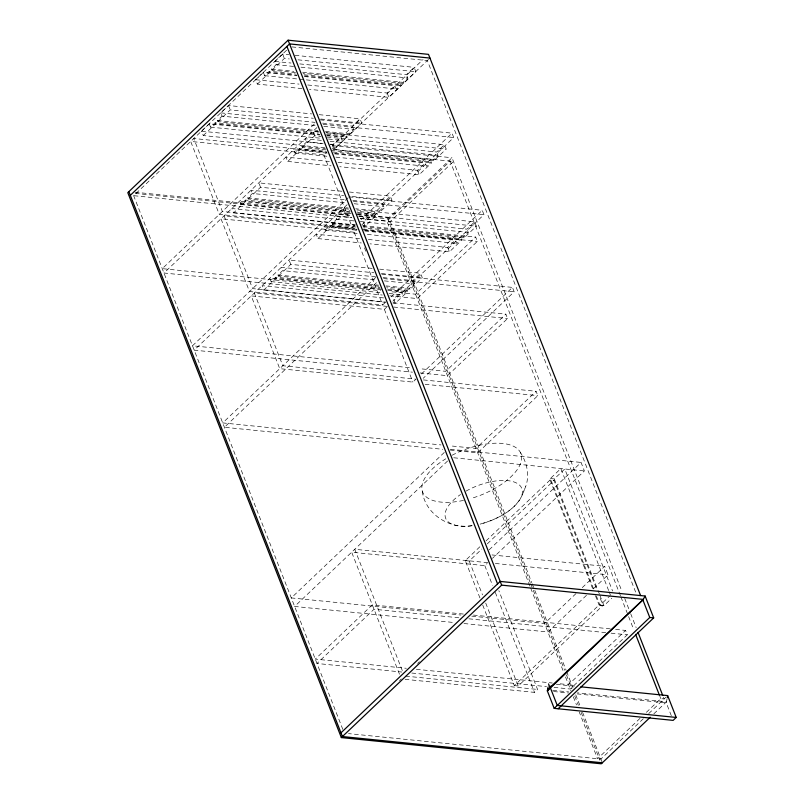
<?xml version="1.0" encoding="UTF-8"?>
<svg xmlns="http://www.w3.org/2000/svg" width="804" height="804" viewBox="0 0 804 804"><rect width="100%" height="100%" fill="white"/><g stroke="black" fill="none" stroke-linecap="round" stroke-linejoin="round"><path stroke-width="0.6" stroke-dasharray="4.02 3.01" d="M547.936 687.732L548.71 683.591L551.182 683.842M671.31 715.711L666.285 702.887L667.199 698.023M524.62 489.123C530.188 477.214 527.504 463.315 520.489 452.622M480.772 523.957C498.249 518.902 517.756 509.535 523.876 490.983M522.962 493.324L525.605 486.601M286.636 50.19L133.655 195.673L342.926 729.67M324.846 147.815L203.261 135.554L201.543 131.183L209.251 123.846L319.67 134.992M315.148 125.514L222.105 116.138L220.819 112.861L228.527 105.525L311.65 113.907M302.033 88.601L257.37 84.098L255.652 79.727L263.36 72.4L296.857 75.777M293.581 66.43L276.204 64.682L274.918 61.405L282.626 54.079L288.837 54.702M209.251 123.846L210.537 127.132L215.16 122.731L318.133 133.112M318.394 131.755L217.904 121.625L217.472 120.53L222.105 116.138M263.36 72.4L264.647 75.676L269.27 71.285L295.319 73.908M295.581 72.551L272.013 70.169L271.581 69.084L276.204 64.682M203.261 135.554L215.593 123.826L319.811 134.338M217.904 121.625L230.235 109.897L313.359 118.278M257.37 84.098L269.702 72.37L296.988 75.124M272.013 70.169L284.345 58.451L289.309 58.943M314.334 124.027L162.257 268.647L380.593 290.666M316.957 127.534L163.966 273.018L382.302 295.038M349.981 212.336L239.572 201.201L240.848 204.477L245.481 200.075L349.69 210.588M348.705 209.11L248.215 198.97L247.793 197.884L252.416 193.483L345.459 202.869M327.168 153.132L293.671 149.745L294.957 153.021L299.58 148.629L325.64 151.252M325.891 149.896L302.324 147.524L301.892 146.428L306.515 142.037L323.891 143.785M354.112 220.919L231.864 208.527L233.572 212.899L245.903 201.171L350.122 211.683M248.215 198.97L260.546 187.242L343.67 195.633M329.389 161.453L285.963 157.082L287.681 161.443L300.013 149.725L326.062 152.348M302.324 147.524L314.655 135.796L320.856 136.419M330.575 144.197L333.057 144.449L340.765 137.112L342.052 140.388L346.675 135.997L347.097 137.092L334.765 148.81L332.283 148.559M322.545 123.123L352.323 126.117L360.031 118.791L361.75 123.163L349.408 134.891L325.841 132.509M307.761 84.983L387.166 92.993L394.875 85.666L396.151 88.942L400.774 84.541L401.206 85.636L388.875 97.364L309.47 89.355M299.731 63.908L406.432 74.671L414.14 67.345L415.849 71.707L403.518 83.435L303.028 73.305M360.272 218.527L390.262 221.552L453.466 161.453L333.931 149.393L332.474 145.685L423.075 59.526M354.745 225.643L352.433 227.844L219.291 214.417L190.689 141.434L323.841 154.86L326.916 151.936L193.774 138.499L222.366 211.482L355.519 224.909M325.409 131.414L348.986 133.796L353.609 129.394L352.323 126.117M302.595 72.209L403.095 82.35L407.718 77.948L406.432 74.671M333.931 149.393L429.085 58.903M348.182 197.714L192.478 345.78L410.824 367.8M347.177 204.668L194.196 350.152L412.532 372.172M381.458 289.591L269.792 278.325L271.079 281.611L275.702 277.209L379.92 287.721M378.935 286.234L278.445 276.104L278.013 275.008L282.636 270.616L376.925 280.124M356.162 230.135L323.901 226.879L325.188 230.155L329.811 225.763L357.107 228.507M356.122 227.029L332.554 224.648L332.122 223.562L336.745 219.16L335.459 215.884L351.589 217.512M383.669 297.922L262.084 285.661L263.802 290.033L276.134 278.305L380.342 288.817M278.445 276.104L290.777 264.375L373.9 272.757M359.619 238.587L316.193 234.205L317.902 238.577L330.233 226.849L356.293 229.482M332.554 224.648L344.886 212.929L351.087 213.552M360.986 219.713L452.019 133.152L453.727 137.514L361.78 224.949M376.986 213.341L372.363 217.743L371.076 214.467L363.368 221.793L365.086 226.165L377.418 214.437L376.986 213.341L357.137 211.341M352.866 200.467L382.634 203.472L390.342 196.136L392.061 200.508L379.729 212.236L379.297 211.14L355.73 208.769M338.072 162.338L417.477 170.337L425.185 163.011L426.472 166.287L431.095 161.895L431.517 162.981L419.185 174.709L339.791 166.699M330.052 141.253L436.743 152.016L444.451 144.69L446.16 149.062L433.828 160.79L332.102 150.529M384.975 302.776L382.664 304.967L249.511 291.54L220.999 218.778L354.152 232.215L356.463 230.014M379.297 211.14L383.92 206.749L382.634 203.472M332.906 149.554L433.406 159.694L438.029 155.293L436.743 152.016M358.986 215.964L387.729 218.859L452.009 157.735L621.984 591.463M375.699 277.43L222.708 422.904L441.044 444.934M376.503 282.656L224.416 427.276L442.763 449.305M391.206 296.847L482.239 210.276L483.958 214.648L392.925 301.219M407.216 290.475L402.583 294.867L401.307 291.591L393.598 298.927L395.307 303.289L407.638 291.571L407.216 290.475L387.357 288.475M383.086 277.601L412.864 280.596L420.572 273.27L422.281 277.641L409.95 289.37L386.382 286.988M368.302 239.461L447.697 247.471L455.406 240.145L456.692 243.421L461.315 239.019L461.747 240.115L449.416 251.843L370.011 243.833M360.272 218.386L466.973 229.15L474.682 221.824L476.39 226.185L464.059 237.914L363.569 227.783M387.458 306.414L254.305 292.978L282.827 365.74L415.969 379.166L412.894 382.101L279.742 368.674L251.23 295.912L384.372 309.339L386.684 307.148M385.95 285.892L409.527 288.274L414.15 283.872L412.864 280.596M363.137 226.688L463.627 236.828L468.26 232.426L466.973 229.15M389.789 295.792L417.236 298.565L477.355 241.401L475.646 237.029L415.527 294.194L389.327 291.55M421.437 373.981L512.47 287.41L514.178 291.782L423.145 378.342M420.02 372.925L447.466 375.689L507.585 318.525L505.867 314.153L445.758 371.327L419.557 368.684M444.28 452.441L291.299 597.925L460.973 615.04M447.627 460.963L294.636 606.447L454.33 622.557M450.24 450.059L477.697 452.823L537.806 395.658L536.097 391.287L475.978 448.451L449.778 445.808M593.643 589L550.358 478.541L560.84 468.571L608.688 590.659M479.958 597.995L465.305 560.619L480.641 546.037M486.048 540.891L550.087 479.998L554.016 480.4L597.04 590.196M550.358 478.541L554.288 478.943L564.77 468.973L612.608 591.051M465.305 560.619L469.234 561.021L481.857 549.011M487.274 543.866L554.016 480.4M489.113 549.856L581.061 462.431L584.397 470.953L492.45 558.378M399.508 674.295L351.67 552.207L484.822 565.644L487.134 563.443M399.518 680.666L401.327 678.948M417.628 663.451L419.437 661.722M575.976 593.603L544.569 623.472L470.953 616.045M582.257 587.634L604.688 566.307L608.025 574.83L592.769 589.332M586.488 595.302L547.906 631.994L463.064 623.432M482.701 605.01L514.289 685.601L599.07 604.98L602.99 605.382L599.794 597.201M596.377 595.975L600.025 605.271L609.633 596.136M514.289 685.601L518.208 686.003L602.99 605.382M600.025 605.271L603.955 605.673L611.814 598.196M405.065 679.32L534.479 692.375L537.564 689.44L498.842 590.618M554.036 687.39L570.257 689.018L627.291 634.788L625.582 630.416L568.549 684.656L557.313 683.521M640.004 718.374L597.573 758.725L579.252 711.982M646.326 712.364L660.777 698.626L664.114 698.957L663.199 696.626M643.341 718.706L600.91 759.056L348.464 733.6M648.717 713.6L665.853 697.299M653.843 713.821L666.496 701.791L577.443 692.817M472.109 525.675C449.838 529.615 424.773 514.108 422.19 490.701M291.892 46.903L427.336 60.571L636.155 593.402M295.038 55.325L414.14 67.345M297.993 59.828L415.849 71.707M274.918 61.405L291.048 63.034M301.018 67.184L407.718 77.948M271.581 69.084L293.912 71.335M304.012 74.782L400.774 84.541M304.435 75.877L401.206 85.636M304.304 76.531L394.875 85.666M264.647 75.676L298.143 79.053M299.379 79.184L396.151 88.942M255.652 79.727L299.078 84.108M319.087 114.66L360.031 118.791M320.806 119.032L361.75 123.163M320.103 119.846L452.019 133.152M220.819 112.861L315.108 122.369M323.067 124.339L453.727 137.514M323.831 126.399L353.609 129.394M217.472 120.53L317.972 130.67M319.148 132.047L312.947 131.424L314.655 135.796M326.585 132.801L444.451 144.69M326.826 133.997L346.675 135.997M326.012 134.961L347.097 137.092M327.117 135.735L340.765 137.112M327.057 137.042L446.16 149.062M210.537 127.132L320.957 138.268M328.404 139.012L342.052 140.388M321.359 140.378L305.239 138.75L306.515 142.037M201.543 131.183L323.128 143.444M330.092 144.408L438.029 155.293M332.474 145.685L452.009 157.735M301.892 146.428L325.469 148.81M333.077 152.006L431.095 161.895M334.745 153.222L431.517 162.981M334.615 153.876L425.185 163.011M294.957 153.021L328.454 156.408M335.901 157.152L426.472 166.287M287.681 161.443L331.097 165.825M341.961 191.262L258.838 182.88L260.546 187.242M349.408 192.015L390.342 196.136M352.353 196.508L392.061 200.508M349.087 196.849L482.239 210.276M344.182 199.593L251.129 190.206L252.416 193.483M353.288 201.472L483.958 214.648M354.142 203.744L383.92 206.749M247.793 197.884L348.283 208.015M356.815 209.934L474.682 221.824M357.559 212.437L377.418 214.437M357.428 213.09L371.076 214.467M357.288 214.176L476.39 226.185M135.112 192.246L351.318 214.055M357.559 214.688L388.804 217.834L531.786 582.689M135.283 193.402L350.232 215.08M240.848 204.477L351.268 215.613M358.715 216.366L372.363 217.743M134.067 195.714L351.519 217.643M360.323 221.542L468.26 232.426M362.946 225.663L475.646 237.029M233.572 212.899L355.157 225.16M362.604 225.914L365.086 226.165M332.122 223.562L354.453 225.813M363.307 229.14L461.315 239.019M357.227 229.281L224.085 215.854L252.597 288.606L385.749 302.043M363.428 229.904L477.355 241.401M364.976 230.356L461.747 240.115M364.845 231.009L455.406 240.145M325.188 230.155L358.684 233.532M367.368 234.406L456.692 243.421M317.902 238.577L361.328 242.959M372.182 268.395L289.058 260.004L290.777 264.375M379.629 269.139L420.572 273.27M381.347 273.511L422.281 277.641M381.81 274.234L512.47 287.41M375.649 276.847L281.36 267.34L282.636 270.616M383.518 278.606L514.178 291.782M384.372 280.877L414.15 283.872M278.013 275.008L378.513 285.149M387.789 289.561L407.638 291.571M387.659 290.214L401.307 291.591M271.079 281.611L381.498 292.746M388.945 293.49L402.583 294.867M393.176 302.786L505.867 314.153M263.802 290.033L385.387 302.294M392.824 303.038L395.307 303.289M393.648 307.038L507.585 318.525M423.406 379.92L536.097 391.287M425.115 384.292L537.806 395.658M450.391 449.255L581.061 462.431M453.737 457.767L584.397 470.953M491.988 554.941L604.688 566.307M487.897 562.71L354.755 549.283L402.593 671.36M495.334 563.463L608.025 574.83M463.385 614.055L372.302 604.869L315.268 659.109L406.352 668.295M473.365 615.06L610.608 628.909M615.603 629.411L625.582 630.416M458.863 617.794L374.021 609.241L316.987 663.481L401.829 672.033M468.843 618.809L606.085 632.647M611.07 633.15L627.291 634.788M416.331 669.3L552.328 683.018M556.348 684.365L574.9 686.234M411.809 673.038L546.549 686.626M552.71 690.314L568.79 691.942M405.658 676.134L537.564 689.44M553.534 691.52L568.398 693.018M577.071 693.892L666.285 702.887M624.728 598.467L630.225 612.487M630.678 613.663L636.175 627.683M620.477 595.794L450.129 161.112L386.925 221.211L530.258 586.95M620.929 596.96L633.753 629.683M659.853 696.284L660.777 698.626M609.141 591.814L610.507 595.302M403.095 82.35L403.518 83.435M433.406 159.694L433.828 160.79M463.627 236.828L464.059 237.914M554.288 478.943L597.573 589.392M598.025 590.558L599.392 594.045M599.844 595.201L603.955 605.673M550.087 479.998L592.659 588.629M595.402 595.633L599.07 604.98M387.166 92.993L388.875 97.364M417.477 170.337L419.185 174.709M447.697 247.471L449.416 251.843M532.218 583.784L566.157 670.395M566.619 671.561L573.031 687.933M575.724 694.797L580.367 706.646M582.588 712.324L602.367 762.775M387.729 218.859L530.248 582.548M530.71 583.714L564.619 670.245M566.458 674.928L571.956 688.958M574.709 695.973L578.367 705.329M581.121 712.344L599.915 760.293M530.71 588.126L563.684 672.255M565.514 676.928L571.011 690.948M573.302 696.797L576.508 704.967M348.986 133.796L349.408 134.891M409.527 288.274L409.95 289.37M548.71 683.591L550.167 687.309M333.057 144.449L334.765 148.81M364.473 247.763L365.83 251.22M323.841 154.86L352.433 227.844M354.152 232.215L382.664 304.967M384.372 309.339L412.894 382.101M484.822 565.644L492.561 585.402M495.294 592.387L534.479 692.375M282.626 54.079L284.345 58.451M343.167 208.558L344.886 212.929M469.234 561.021L482.511 594.89M485.716 603.07L518.208 686.003M269.27 71.285L269.702 72.37M299.58 148.629L300.013 149.725M329.811 225.763L330.233 226.849M228.527 105.525L230.235 109.897M215.16 122.731L215.593 123.826M245.481 200.075L245.903 201.171M275.702 277.209L276.134 278.305M452.069 455.245A52.773 24.12 -21.4 0 1 520.761 453.205A52.773 24.12 -21.4 0 1 470.601 498.611M463.506 500.4A52.773 24.12 -21.4 0 1 422.743 492.329A52.773 24.12 -21.4 0 1 445.748 458.813M465.988 491.133A40.893 18.693 -21.4 0 1 521.716 488.199A40.893 18.693 -21.4 0 1 480.088 524.128M471.988 525.716A40.893 18.693 -21.4 0 1 445.597 518.108A40.893 18.693 -21.4 0 1 460.541 494.51"/><path stroke-width="1.21" d="M547.936 687.732L547.343 690.897L554.187 708.374L673.139 720.374L676.214 717.439L667.652 695.591L580.92 686.837M667.27 697.661L667.652 695.591M548.449 688.907L547.343 690.897L642.909 600.015L645.12 596.035L500.188 581.423L340.966 732.836M547.675 690.294L549.263 688.395M550.388 686.917L550.951 686.184M640.607 595.583L428.502 54.36L288.093 40.2L127.786 192.648L341.338 737.58L601.281 763.8L650.235 717.258M130.318 195.332L289.551 43.919L429.959 58.079M341.338 737.58L501.646 585.141L643.24 599.412L547.544 689.802L548.137 689.862M554.187 708.374L649.763 617.492L653.682 617.884L645.12 596.035M558.117 708.766L653.682 617.884M676.214 717.439L557.272 705.44L549.614 685.892M602.367 762.775L342.414 736.554L128.861 191.623M642.909 600.015L649.763 617.492M638.004 632.356L662.737 695.45M635.592 634.356L659.401 695.118M288.093 40.2L501.646 585.141M286.927 46.411L497.575 583.915"/></g></svg>
